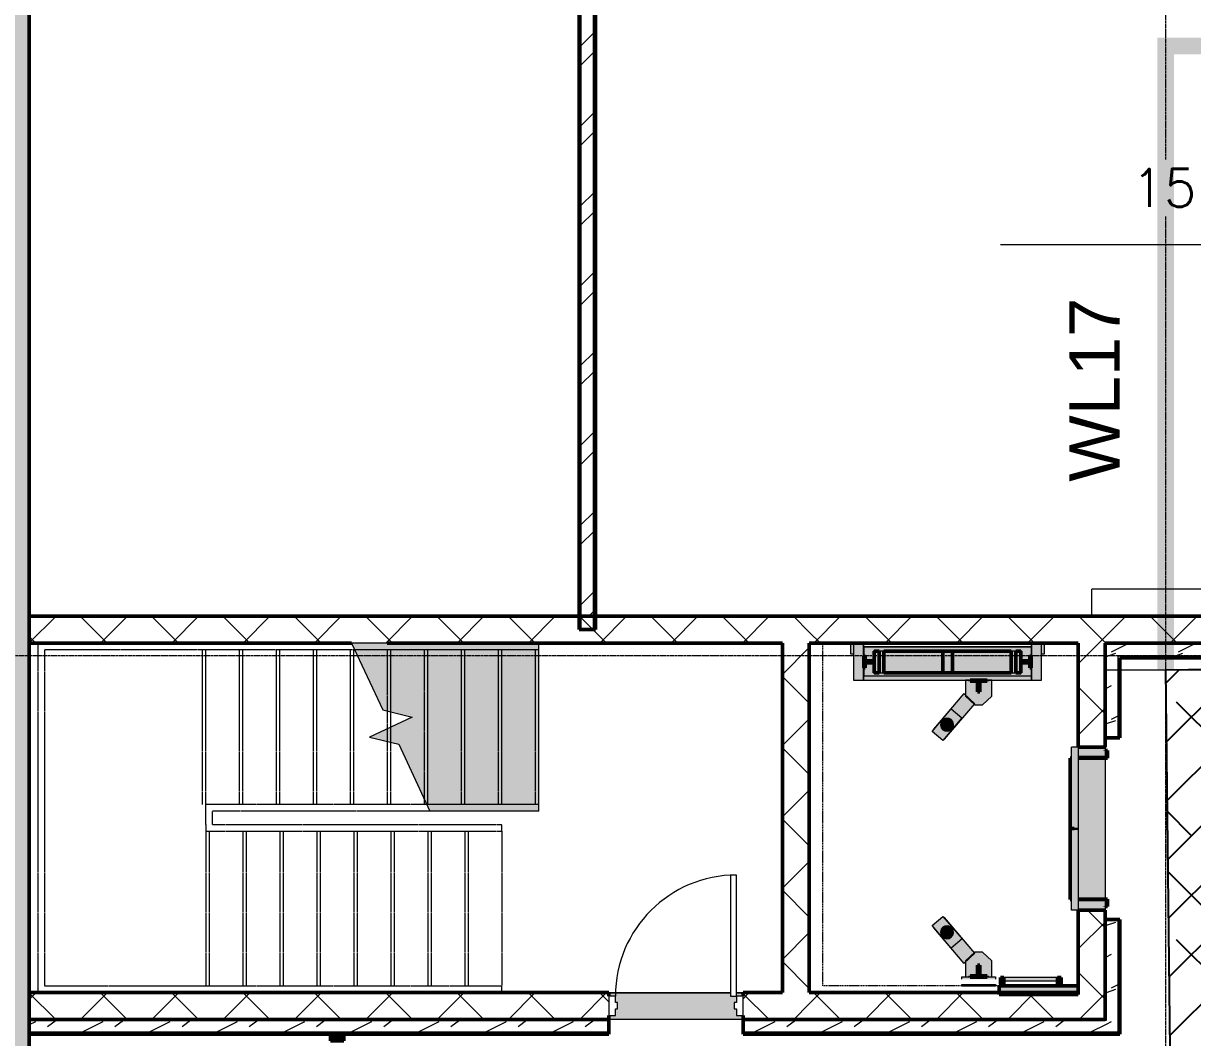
# Model space of a CAD drawing. Header units: inches. Extents: x -4294 to -464, y 9706 to 12475.
# Drawn here: x -3821.1 to -3473.3, y 11421.6 to 11723.4 of the extents above; entities that cross this region are included whole.
import ezdxf

# ---------------------------------------------------------------- set-up
doc = ezdxf.new("R2010")
doc.units = ezdxf.units.IN
doc.header["$MEASUREMENT"] = 0
for name, pattern in [('Dash', [0.25, 0.125, -0.125]), ('Grid Line 1_2_', [0.875, 0.5, -0.125, 0.125, -0.125]), ('Overhead 1_16_', [0.101562, 0.0625, -0.039062])]:
    doc.linetypes.add(name, pattern=pattern)
for name, color, linetype, lineweight in [('0-1', 7, 'Continuous', 5), ('0-3', 7, 'Continuous', 9), ('A-ANNO-DIMS', 211, 'Continuous', 9), ('A-DOOR-1', 50, 'Continuous', 20), ('A-DOOR-2', 7, 'Continuous', 9), ('A-DOOR-FRAM-1', 50, 'Continuous', 20), ('A-FLOR-1', 10, 'Continuous', 13), ('A-GENM-1', 8, 'Continuous', 9), ('A-GENM-3', 7, 'Continuous', 9), ('A-GENM-4', 160, 'Continuous', 9), ('A-GENM-5', 250, 'Continuous', 50), ('A-GENM-HDLN-1', 7, 'Dash', 9), ('A-GLAZ-CWMG', 51, 'Continuous', 9), ('A-GLAZ-CWMG-5', 51, 'Continuous', 50), ('A-WALL', 113, 'Continuous', 13), ('A-WALL-10', 113, 'Continuous', 50), ('A-WALL-3', 10, 'Continuous', 13), ('A-WALL-4', 254, 'Continuous', 5), ('A-WALL-5', 250, 'Continuous', 50), ('A-WALL-9', 113, 'Continuous', 5), ('A-WALL-PATT-3', 8, 'Continuous', 9), ('A-WALL-PATT-4', 252, 'Continuous', 9), ('A-WALL-PATT-5', 111, 'Continuous', 9), ('G-ANNO-DIMS', 111, 'Continuous', 9), ('G-IMPT', 8, 'Continuous', 9), ('G-IMPT-1', 1, 'Continuous', 9), ('I-WALL-1', 2, 'Continuous', 50), ('Q-SPCQ-1', 37, 'Continuous', 9), ('Q-SPCQ-2', 7, 'Continuous', 9), ('S-FNDN-3', 254, 'Continuous', 5), ('S-FNDN-4', 250, 'Continuous', 50), ('S-FNDN-5', 10, 'Continuous', 13), ('S-GRID-1', 1, 'Grid Line 1_2_', 9), ('S-STRS-1', 8, 'Continuous', 9), ('S-STRS-2', 55, 'Continuous', 5), ('S-STRS-5', 7, 'Continuous', 9), ('S-STRS-6', 7, 'Overhead 1_16_', 9), ('S-STRS-MBND-3', 7, 'Overhead 1_16_', 9), ('S-STRS-MBND-4', 7, 'Continuous', 9)]:
    doc.layers.add(name, color=color, linetype=linetype, lineweight=lineweight)
doc.layers.add('LOAD_HATCH', color=8, linetype='Continuous')
doc.layers.add('loads', color=1, linetype='Continuous')
doc.styles.add('Arial', font='arial.ttf', dxfattribs={"height": 22.5})
doc.styles.add('Century Gothic', font='simplex.shx', dxfattribs={"height": 11.25})
doc.dimstyles.new('OD__1_8__Tol__', dxfattribs={"dimscale": 12, "dimtxt": 11.746893, "dimasz": 1.25, "dimexe": 0.9375, "dimexo": 0.625, "dimgap": 0.15625, "dimtad": 1, "dimdec": 3, "dimrnd": 0.125, "dimzin": 3, "dimdsep": 46, "dimlunit": 4, "dimtxsty": 'Century Gothic', "dimsah": 1, "dimcen": 0.09, "dimdle": 0.9375, "dimazin": 0, "dimtfac": 1, "dimtdec": 4, "dimtix": 1, "dimtmove": 0, "dimatfit": 3, "dimfxl": 1, "dimtvp": 1, "dimtfill": 1, "dimfrac": 2, "dimtolj": 1, "dimtzin": 0, "dimarcsym": 2})
pattern_1 = [(45, (0, 0), (-10.606602, 10.606602), []), (135, (0, 0), (-10.606602, -10.606602), [])]
pattern_2 = [(0, (0, 0), (38.4, 9.6), [1.584, -27.216, 1.584, -27.216, -153.6]), (0, (0, 0), (38.4, 9.6), [-57.6, 1.584, -56.016, 1.584, -27.216, -67.2]), (0, (0, 0), (38.4, 9.6), [-144, 1.584, -17.616, 1.584, -46.416]), (120, (14.4, 4.8), (-27.513844, 28.4553755), [1.584, -27.216, 1.584, -27.216, -153.6]), (120, (14.4, 4.8), (-27.513844, 28.4553755), [-57.6, 1.584, -56.016, 1.584, -27.216, -67.2]), (120, (14.4, 4.8), (-27.513844, 28.4553755), [-144, 1.584, -17.616, 1.584, -46.416]), (240, (19.2, 24), (-10.886156, -38.0553755), [1.584, -27.216, 1.584, -27.216, -153.6]), (240, (19.2, 24), (-10.886156, -38.0553755), [-57.6, 1.584, -56.016, 1.584, -27.216, -67.2]), (240, (19.2, 24), (-10.886156, -38.0553755), [-144, 1.584, -17.616, 1.584, -46.416])]
pattern_3 = [(216.87, (3868.7207, -12098.5974), (59.9755286, 39.9843071), [9.996, -89.964]), (206.565, (3880.716, -12104.595), (-19.991807, -19.992219), [22.352, -22.352]), (198.435, (3880.716, -12114.5914), (-39.983821, -19.991955), [12.644, -50.576])]
pattern_4 = [(0, (3860.724, -12118.589), (38.4, 9.6), [1.584, -27.216, 1.584, -27.216, -153.6]), (0, (3860.724, -12118.589), (38.4, 9.6), [-57.6, 1.584, -56.016, 1.584, -27.216, -67.2]), (0, (3860.724, -12118.589), (38.4, 9.6), [-144, 1.584, -17.616, 1.584, -46.416]), (120, (3875.124, -12113.789), (-27.513844, 28.4553755), [1.584, -27.216, 1.584, -27.216, -153.6]), (120, (3875.124, -12113.789), (-27.513844, 28.4553755), [-57.6, 1.584, -56.016, 1.584, -27.216, -67.2]), (120, (3875.124, -12113.789), (-27.513844, 28.4553755), [-144, 1.584, -17.616, 1.584, -46.416]), (240, (3879.924, -12094.589), (-10.886156, -38.0553755), [1.584, -27.216, 1.584, -27.216, -153.6]), (240, (3879.924, -12094.589), (-10.886156, -38.0553755), [-57.6, 1.584, -56.016, 1.584, -27.216, -67.2]), (240, (3879.924, -12094.589), (-10.886156, -38.0553755), [-144, 1.584, -17.616, 1.584, -46.416])]

# ---------------------------------------------------------------- blocks, each defined once
blk = doc.blocks.new('HOLLOW METAL - STAIR DOOR-2008640-FLOOR PLAN - BASEMENT')
at = {"layer": 'A-DOOR-1'}
for p, q in [((18, 39.25), (16.25, 39.25)), ((16.25, 39.25), (16.25, 3.25)), ((18, 3.25), (18, 39.25)), ((16.25, 3.25), (18, 3.25))]:
    blk.add_line(p, q, dxfattribs=at)
at = {"layer": 'A-DOOR-2'}
blk.add_arc((18, 3.25), 36, 90, 180, dxfattribs=at)
at = {"layer": 'A-DOOR-FRAM-1'}
for p, q in [((-18, 3.25), (-20, 3.25)), ((-20, 3.25), (-20, -2.5)), ((-18, 1.3125), (-18, 3.25)), ((-17.375, 1.3125), (-18, 1.3125)), ((-17.375, -0.5625), (-17.375, 1.3125)), ((18, 1.3125), (17.375, 1.3125)), ((17.375, 1.3125), (17.375, -0.5625)), ((18, 3.25), (18, 1.3125)), ((20, 3.25), (18, 3.25)), ((20, -2.5), (20, 3.25)), ((-20, -2.5), (-18, -2.5)), ((-18, -2.5), (-18, -0.5625)), ((-18, -0.5625), (-17.375, -0.5625)), ((17.375, -0.5625), (18, -0.5625)), ((18, -0.5625), (18, -2.5)), ((18, -2.5), (20, -2.5))]:
    blk.add_line(p, q, dxfattribs=at)
blk = doc.blocks.new('Otis_G2S_06102019171910 - Duty_3000_Speed_150_Seismic_N_CwtLoc_L2_PitDepth_60_OpeningType_Front_CwtSafety_N_FRSAME_NPT-2125002-FLOOR PLAN - BASEMENT')
at = {"layer": 'G-IMPT'}
h = blk.add_hatch(color=256, dxfattribs=at)
h.paths.add_polyline_path([(92.16, 14.37), (92.16, 14.06), (94.66, 14.06), (94.66, 14.37), (96.1, 14.37), (96.1, 16.5), (96.72, 16.5), (96.72, 14.37), (98.16, 14.37), (98.16, 14.06), (100.82, 14.06), (100.82, 63.73), (98.16, 63.73), (98.16, 63.43), (96.72, 63.43), (96.72, 61.3), (96.1, 61.3), (96.1, 63.43), (94.66, 63.43), (94.66, 63.73), (92.16, 63.73), (92.16, 16.8)], flags=0)
h.paths.add_polyline_path([(93.18, 38.92), (93.18, 60.99), (99.64, 60.99), (99.64, 16.8), (93.18, 16.8), (93.18, 25.13)], flags=0)
for points in [[(100.82, 63.73), (100.82, 14.06), (100.94, 14.06), (100.94, 63.73)], [(93.18, 60.99), (93.18, 16.8), (99.64, 16.8), (99.64, 60.99), (96.02, 60.99)], [(6.69, 34.07), (9.75, 30.81), (20.32, 39.81), (20.21, 39.92), (13.98, 34.59), (11.25, 37.78), (17.34, 42.99), (17.26, 43.07), (7.29, 34.59)], [(73.37, 39.81), (83.93, 30.81), (86.99, 34.07), (76.43, 43.07), (76.33, 42.97), (82.45, 37.8), (79.73, 34.6), (73.46, 39.91)], [(14, 39.2), (14.09, 38.44), (14.47, 37.77), (15.07, 37.29), (15.81, 37.08), (16.57, 37.18), (17.24, 37.55), (17.72, 38.15), (17.92, 38.89), (17.83, 39.66), (17.46, 40.33), (16.85, 40.8), (16.12, 41.01), (15.35, 40.92), (14.68, 40.54), (14.21, 39.94), (14.09, 39.52)], [(75.76, 38.88), (75.97, 38.14), (76.45, 37.54), (77.12, 37.17), (77.89, 37.09), (78.63, 37.3), (79.23, 37.78), (79.6, 38.45), (79.68, 39.21), (79.47, 39.95), (78.99, 40.55), (78.32, 40.92), (77.56, 41.01), (76.82, 40.8), (76.22, 40.32), (75.85, 39.65), (75.77, 38.92)], [(2.69, 33.56), (2.69, 32.13), (2.97, 32.13), (2.97, 29.94), (6.16, 29.94), (6.16, 29.31), (2.97, 29.31), (2.97, 27.13), (2.69, 27.13), (2.69, 25.69), (7.44, 25.69), (10, 28.45), (9.99, 30.81), (9.89, 30.93), (9.75, 30.81), (7.17, 33.56), (2.97, 33.56)]]:
    blk.add_hatch(color=256, dxfattribs=at).paths.add_polyline_path(points, flags=0)
h = blk.add_hatch(color=256, dxfattribs=at)
h.paths.add_polyline_path([(11.25, 37.78), (13.98, 34.59), (20.68, 40.32), (17.92, 43.49), (12.98, 39.26)], flags=0)
h.paths.add_polyline_path([(14, 39.2), (14.21, 39.94), (14.68, 40.54), (15.35, 40.92), (16.12, 41.01), (16.85, 40.8), (17.46, 40.33), (17.83, 39.66), (17.92, 38.89), (17.72, 38.15), (17.24, 37.55), (16.57, 37.18), (15.81, 37.08), (15.07, 37.29), (14.47, 37.77), (14.09, 38.44)], flags=0)
h = blk.add_hatch(color=256, dxfattribs=at)
h.paths.add_polyline_path([(73, 40.29), (79.73, 34.6), (82.45, 37.8), (75.71, 43.5), (75.26, 42.96)], flags=0)
h.paths.add_polyline_path([(75.76, 38.88), (75.85, 39.65), (76.22, 40.32), (76.82, 40.8), (77.56, 41.01), (78.32, 40.92), (78.99, 40.55), (79.47, 39.95), (79.68, 39.21), (79.6, 38.45), (79.23, 37.78), (78.63, 37.3), (77.89, 37.09), (77.12, 37.17), (76.45, 37.54), (75.97, 38.14)], flags=0)
h = blk.add_hatch(color=256, dxfattribs=at)
h.paths.add_polyline_path([(83.68, 30.8), (83.68, 28.45), (86.24, 25.69), (90.99, 25.69), (90.96, 33.56), (86.51, 33.56), (83.93, 30.81), (83.8, 30.93), (83.69, 30.81)], flags=0)
h.paths.add_polyline_path([(87.46, 29.31), (87.46, 29.94), (90.65, 29.94), (90.65, 32.13), (90.96, 32.13), (90.96, 27.13), (90.65, 27.13), (90.65, 29.31), (88.8, 29.31)], flags=0)
at = {"layer": 'A-GENM-5'}
for p, q in [((99.63, 60.68), (93.19, 60.68)), ((93.19, 60.68), (93.19, 59.18)), ((93.19, 59.18), (99.63, 59.18)), ((99.63, 59.18), (99.63, 60.68)), ((99.63, 57.81), (93.19, 57.81)), ((93.19, 57.81), (93.19, 19.98)), ((99.63, 19.98), (99.63, 57.81)), ((99.64, 40.33), (93.18, 40.33)), ((93.18, 40.33), (93.18, 37.46)), ((99.64, 37.46), (99.64, 40.33)), ((93.18, 37.46), (99.64, 37.46)), ((93.19, 19.98), (99.63, 19.98)), ((99.63, 18.61), (93.19, 18.61)), ((93.19, 18.61), (93.19, 17.11)), ((99.63, 17.11), (99.63, 18.61)), ((93.19, 17.11), (99.63, 17.11))]:
    blk.add_line(p, q, dxfattribs=at)
at = {"layer": 'G-IMPT-1'}
for p, q in [((92.16, 63.73), (94.66, 63.73)), ((98.16, 63.73), (100.82, 63.73)), ((100.82, 14.06), (100.82, 63.73)), ((100.82, 63.73), (100.94, 63.73)), ((100.94, 63.73), (100.94, 14.06)), ((93.18, 60.99), (93.18, 16.8)), ((99.64, 60.99), (93.18, 60.99)), ((99.64, 16.8), (99.64, 60.99)), ((17.26, 43.07), (6.69, 34.07)), ((11.25, 37.78), (17.95, 43.51)), ((17.34, 42.99), (17.26, 43.07)), ((17.95, 43.51), (20.68, 40.32)), ((73, 40.29), (75.71, 43.5)), ((75.71, 43.5), (82.45, 37.8)), ((76.43, 43.07), (76.33, 42.97)), ((86.99, 34.07), (76.43, 43.07)), ((9.75, 30.81), (20.32, 39.81)), ((20.68, 40.32), (13.98, 34.59)), ((14.21, 39.94), (14, 39.2)), ((14, 39.2), (14.09, 38.44)), ((14.09, 38.44), (14.47, 37.77)), ((14.68, 40.54), (14.21, 39.94)), ((15.35, 40.92), (14.68, 40.54)), ((16.12, 41.01), (15.35, 40.92)), ((16.85, 40.8), (16.12, 41.01)), ((17.46, 40.33), (16.85, 40.8)), ((17.83, 39.66), (17.46, 40.33)), ((17.72, 38.15), (17.92, 38.89)), ((17.92, 38.89), (17.83, 39.66)), ((20.32, 39.81), (20.21, 39.92)), ((79.73, 34.6), (73, 40.29)), ((73.46, 39.91), (73.37, 39.81)), ((73.37, 39.81), (83.93, 30.81)), ((75.85, 39.65), (75.76, 38.88)), ((75.76, 38.88), (75.97, 38.14)), ((76.22, 40.32), (75.85, 39.65)), ((76.82, 40.8), (76.22, 40.32)), ((77.56, 41.01), (76.82, 40.8)), ((78.32, 40.92), (77.56, 41.01)), ((78.99, 40.55), (78.32, 40.92)), ((79.47, 39.95), (78.99, 40.55)), ((79.23, 37.78), (79.6, 38.45)), ((79.68, 39.21), (79.47, 39.95)), ((79.6, 38.45), (79.68, 39.21)), ((13.98, 34.59), (11.25, 37.78)), ((14.47, 37.77), (15.07, 37.29)), ((15.07, 37.29), (15.81, 37.08)), ((15.81, 37.08), (16.57, 37.18)), ((16.57, 37.18), (17.24, 37.55)), ((17.24, 37.55), (17.72, 38.15)), ((75.97, 38.14), (76.45, 37.54)), ((76.45, 37.54), (77.12, 37.17)), ((77.12, 37.17), (77.89, 37.09)), ((77.89, 37.09), (78.63, 37.3)), ((78.63, 37.3), (79.23, 37.78)), ((82.45, 37.8), (79.73, 34.6)), ((7.44, 33.56), (2.69, 33.56)), ((2.69, 33.56), (2.69, 32.13)), ((6.69, 34.07), (9.75, 30.81)), ((10, 30.8), (7.44, 33.56)), ((86.24, 33.56), (83.68, 30.8)), ((83.93, 30.81), (86.99, 34.07)), ((90.99, 33.56), (86.24, 33.56)), ((90.99, 25.69), (90.99, 33.56)), ((7.44, 25.69), (10, 28.45)), ((10, 28.45), (10, 30.8)), ((83.68, 30.8), (83.68, 28.45)), ((83.68, 28.45), (86.24, 25.69)), ((2.69, 27.13), (2.69, 25.69)), ((2.69, 25.69), (7.44, 25.69)), ((86.24, 25.69), (90.99, 25.69)), ((93.18, 16.8), (99.64, 16.8))]:
    blk.add_line(p, q, dxfattribs=at)
blk = doc.blocks.new('Otis_G2S_06102019171910 - Otis_G2S_06102019171910-2044336-FLOOR PLAN - BASEMENT')
at = {"layer": 'A-GENM-1'}
h = blk.add_hatch(color=256, dxfattribs=at)
h.paths.add_polyline_path([(91.02, 66.89), (91.02, 63.94), (102, 63.94), (102, 66.89), (92.16, 66.89)], flags=0)
h.paths.add_polyline_path([(91.02, 13.86), (91.02, 10.91), (102, 10.91), (102, 13.86), (92.16, 13.86)], flags=0)
h = blk.add_hatch(color=256, dxfattribs=at)
h.paths.add_polyline_path([(98.85, 66.89), (102, 66.89), (102, 67.78), (98.85, 67.78)], flags=0)
h.paths.add_polyline_path([(98.85, 10.91), (98.85, 10.02), (102, 10.02), (102, 10.91), (101.31, 10.91)], flags=0)
h = blk.add_hatch(color=256, dxfattribs=at)
h.paths.add_polyline_path([(91.02, 63.94), (91.02, 63.74), (102, 63.74), (102, 63.94), (91.7, 63.94)], flags=0)
h.paths.add_polyline_path([(91.02, 14.06), (91.02, 13.86), (102, 13.86), (102, 14.06), (92, 14.06)], flags=0)
for points in [[(91.02, 34.6), (91.02, 14.06), (92.16, 14.06), (92.16, 63.74), (91.02, 63.73), (91.02, 38.92)], [(0, 24.63), (0.38, 24.63), (0.38, 34.63), (0, 34.63)], [(2, 24.63), (2.68, 24.63), (2.68, 34.63), (2, 34.59), (2, 27.13)], [(1.49, 6.14), (2.49, 6.14), (2.49, 22.14), (1.49, 22.14)], [(25.69, 2.41), (25.69, 2), (46.69, 2), (46.69, 1.25), (46.81, 1.25), (46.81, 2.41), (46.69, 2.41)], [(46.81, 2), (46.81, 1.25), (46.94, 1.25), (46.94, 2), (67.81, 2), (67.81, 2.41), (46.81, 2.41)]]:
    blk.add_hatch(color=256, dxfattribs=at).paths.add_polyline_path(points, flags=0)
h = blk.add_hatch(color=256, dxfattribs=at)
h.paths.add_polyline_path([(94.66, 63.73), (94.66, 63.43), (96.1, 63.43), (96.1, 61.3), (96.72, 61.3), (96.72, 63.43), (98.16, 63.43), (98.16, 63.74), (94.66, 63.74)], flags=0)
h.paths.add_polyline_path([(94.66, 14.06), (98.16, 14.06), (98.16, 14.37), (96.72, 14.37), (96.72, 16.5), (96.1, 16.5), (96.1, 14.37), (94.66, 14.37), (94.66, 14.06)], flags=0)
h = blk.add_hatch(color=256, dxfattribs=at)
h.paths.add_polyline_path([(2.66, 30.81), (2.69, 27.13), (2.97, 27.13), (2.97, 29.31), (6.16, 29.31), (6.16, 29.94), (2.97, 29.94), (2.97, 32.13), (2.66, 32.13)], flags=0)
h.paths.add_polyline_path([(87.46, 29.31), (90.65, 29.31), (90.65, 27.13), (90.96, 27.13), (90.96, 32.13), (90.65, 32.13), (90.65, 29.94), (87.46, 29.94)], flags=0)
h = blk.add_hatch(color=256, dxfattribs=at)
h.paths.add_polyline_path([(0.49, 22.14), (2.49, 22.14), (2.49, 23.14), (0.49, 23.14)], flags=0)
h.paths.add_polyline_path([(0.49, 5.14), (2.49, 5.14), (2.49, 6.14), (0.49, 6.14)], flags=0)
h = blk.add_hatch(color=256, dxfattribs=at)
h.paths.add_polyline_path([(23.6, -8.34), (23.6, -8.64), (25.81, -8.64), (25.81, 0), (25.69, 0), (25.69, -8.52), (23.73, -8.52), (23.73, -8), (23.6, -8)], flags=0)
h.paths.add_polyline_path([(67.81, -8), (67.81, -8.64), (70.02, -8.64), (70.02, -8), (69.9, -8), (69.9, -8.52), (67.94, -8.52), (67.94, 0), (67.81, 0), (67.81, -5.37)], flags=0)
at = {"layer": 'A-GENM-4'}
blk.add_hatch(color=256, dxfattribs=at).paths.add_polyline_path([(-2, 0), (0, 0), (0, 23.5), (-2, 23.5)], flags=0)
at = {"layer": 'A-GENM-3'}
for p, q in [((102, 66.89), (91.02, 66.89)), ((91.02, 66.89), (91.02, 63.94)), ((102, 67.78), (98.85, 67.78)), ((98.85, 67.78), (98.85, 66.89)), ((102, 63.94), (91.02, 63.94)), ((91.02, 63.94), (91.02, 63.74)), ((91.02, 63.74), (91.02, 14.06)), ((91.02, 63.74), (102, 63.74)), ((92.16, 14.06), (92.16, 63.74)), ((0, 34.63), (0.38, 34.63)), ((0, 34.63), (0, 24.63)), ((0.38, 34.63), (0.38, 24.63)), ((2, 34.63), (2.68, 34.63)), ((2.68, 34.63), (2.68, 32.13)), ((0.38, 24.63), (0, 24.63)), ((2.68, 24.63), (2, 24.63)), ((2.68, 27.13), (2.68, 24.63)), ((1.49, 22.14), (1.49, 6.14)), ((2.49, 6.14), (2.49, 22.14)), ((91.02, 14.06), (91.02, 13.86)), ((94.66, 14.06), (91.02, 14.06)), ((102, 14.06), (98.16, 14.06)), ((91.02, 13.86), (102, 13.86)), ((91.02, 13.86), (91.02, 10.91)), ((91.02, 10.91), (102, 10.91)), ((98.85, 10.91), (98.85, 10.02)), ((98.85, 10.02), (102, 10.02))]:
    blk.add_line(p, q, dxfattribs=at)
at = {"layer": 'A-GENM-5'}
for p, q in [((98.16, 63.74), (94.66, 63.74)), ((94.66, 63.74), (94.66, 63.43)), ((94.66, 63.43), (96.1, 63.43)), ((96.1, 63.43), (96.1, 61.3)), ((96.72, 61.3), (96.72, 63.43)), ((96.72, 63.43), (98.16, 63.43)), ((98.16, 63.43), (98.16, 63.74)), ((96.1, 61.3), (96.72, 61.3)), ((2.97, 32.13), (2.66, 32.13)), ((2.66, 32.13), (2.66, 27.13)), ((2.97, 29.94), (2.97, 32.13)), ((90.96, 32.13), (90.65, 32.13)), ((90.65, 32.13), (90.65, 29.94)), ((90.96, 27.13), (90.96, 32.13)), ((6.16, 29.94), (2.97, 29.94)), ((2.97, 27.13), (2.97, 29.31)), ((2.97, 29.31), (6.16, 29.31)), ((6.16, 29.31), (6.16, 29.94)), ((90.65, 29.94), (87.46, 29.94)), ((87.46, 29.94), (87.46, 29.31)), ((87.46, 29.31), (90.65, 29.31)), ((90.65, 29.31), (90.65, 27.13)), ((2.66, 27.13), (2.97, 27.13)), ((90.65, 27.13), (90.96, 27.13)), ((0, 23.5), (-2.5, 23.5)), ((-2.5, 23.5), (-2.5, 0)), ((0, 0), (0, 23.5)), ((2.49, 23.14), (0.49, 23.14)), ((0.49, 23.14), (0.49, 22.14)), ((0.49, 22.14), (2.49, 22.14)), ((2.49, 22.14), (2.49, 23.14)), ((96.1, 14.37), (94.66, 14.37)), ((94.66, 14.37), (94.66, 14.06)), ((94.66, 14.06), (98.16, 14.06)), ((96.72, 16.5), (96.1, 16.5)), ((96.1, 16.5), (96.1, 14.37)), ((96.72, 14.37), (96.72, 16.5)), ((98.16, 14.37), (96.72, 14.37)), ((98.16, 14.06), (98.16, 14.37)), ((2.49, 6.14), (0.49, 6.14)), ((0.49, 6.14), (0.49, 5.14)), ((0.49, 5.14), (2.49, 5.14)), ((2.49, 5.14), (2.49, 6.14)), ((46.81, 2.41), (25.69, 2.41)), ((25.69, 2.41), (25.69, 2)), ((46.69, 1.25), (46.81, 1.25)), ((67.81, 2.41), (46.81, 2.41)), ((46.81, 2.41), (46.81, 1.25)), ((46.81, 1.25), (46.81, 2.41)), ((46.81, 1.25), (46.94, 1.25)), ((67.81, 2), (67.81, 2.41)), ((-2.5, 0), (0, 0)), ((25.69, 0), (25.69, -8.52)), ((25.81, -8.64), (25.81, 0)), ((67.81, 0), (67.81, -8.64)), ((67.94, -8.52), (67.94, 0)), ((23.73, -8), (23.6, -8)), ((23.6, -8), (23.6, -8.64)), ((23.6, -8.64), (25.81, -8.64)), ((23.73, -8.52), (23.73, -8)), ((25.69, -8.52), (23.73, -8.52)), ((67.81, -8.64), (70.02, -8.64)), ((69.9, -8.52), (67.94, -8.52)), ((70.02, -8), (69.9, -8)), ((69.9, -8), (69.9, -8.52)), ((70.02, -8.64), (70.02, -8))]:
    blk.add_line(p, q, dxfattribs=at)
at = {"layer": 'A-GENM-HDLN-1'}
for p, q in [((0, 0), (0, 75.98)), ((0, 75.98), (102, 75.98)), ((102, 75.98), (102, 0)), ((102, 0), (0, 0))]:
    blk.add_line(p, q, dxfattribs=at)
blk.add_blockref('Otis_G2S_06102019171910 - Duty_3000_Speed_150_Seismic_N_CwtLoc_L2_PitDepth_60_OpeningType_Front_CwtSafety_N_FRSAME_NPT-2125002-FLOOR PLAN - BASEMENT', (0, 0))
blk = doc.blocks.new('Elevator Door-Center - 48_ x 84_-2010369-FLOOR PLAN - BASEMENT')
at = {"layer": 'Q-SPCQ-1'}
for points in [[(-4.03, -4), (-28.15, -4), (-28.15, -6), (-4.03, -6)], [(20.35, -4), (-3.78, -4), (-3.78, -6), (20.35, -6)]]:
    blk.add_hatch(color=256, dxfattribs=at).paths.add_polyline_path(points, flags=0)
at = {"layer": 'Q-SPCQ-2'}
for p, q in [((-28.15, -4), (-4.03, -4)), ((-28.15, -4), (-28.15, -6)), ((-4.03, -6), (-28.15, -6)), ((-4.03, -6), (-4.03, -4)), ((-3.78, -4), (20.35, -4)), ((-3.78, -6), (-3.78, -4)), ((20.35, -6), (-3.78, -6)), ((20.35, -4), (20.35, -6))]:
    blk.add_line(p, q, dxfattribs=at)
blk = doc.blocks.new('CTR - 1st Phase -Stairs _ Elevators_rvt-1-FLOOR PLAN - BASEMENT')
at = {"layer": 'A-WALL-4'}
h = blk.add_hatch(color=256, dxfattribs=at)
h.paths.add_polyline_path([(-3645, 11426.99), (-3607, 11426.99), (-3607, 11428.24), (-3609, 11428.24), (-3609, 11430.18), (-3609.62, 11430.18), (-3609.62, 11432.05), (-3609, 11432.05), (-3609, 11433.99), (-3610.75, 11433.99), (-3610.75, 11434.99), (-3647, 11434.99), (-3647, 11433.99), (-3645, 11433.99), (-3645, 11432.05), (-3644.37, 11432.05), (-3644.37, 11430.18), (-3645, 11430.18), (-3645, 11428.24), (-3647, 11428.24), (-3647, 11426.99)], flags=0)
h.paths.add_polyline_path([(-3609, 11433.99), (-3607, 11433.99), (-3607, 11434.99), (-3609, 11434.99)], flags=0)
at = {"layer": 'A-WALL-PATT-4'}
h = blk.add_hatch(dxfattribs=at)
h.set_pattern_fill('FP_32', color=256, style=0, pattern_type=2)
h.set_pattern_definition(pattern_1)
h.paths.add_polyline_path([(-3812.96, 11538.99), (-3595.32, 11538.99), (-3595.32, 11546.99), (-3819.32, 11546.99), (-3819.32, 11538.99), (-3813.32, 11538.99)], flags=0)
h = blk.add_hatch(dxfattribs=at)
h.set_pattern_fill('FP_32', color=256, style=0, pattern_type=2)
h.set_pattern_definition(pattern_1)
h.paths.add_polyline_path([(-3587.32, 11426.99), (-3587.32, 11546.99), (-3595.32, 11546.99), (-3595.32, 11426.99)], flags=0)
h = blk.add_hatch(dxfattribs=at)
h.set_pattern_fill('FP_32', color=256, style=0, pattern_type=2)
h.set_pattern_definition(pattern_1)
h.paths.add_polyline_path([(-3587.32, 11538.99), (-3503.32, 11538.99), (-3503.32, 11546.99), (-3587.32, 11546.99), (-3587.32, 11542.99)], flags=0)
h = blk.add_hatch(dxfattribs=at)
h.set_pattern_fill('FP_32', color=256, style=0, pattern_type=2)
h.set_pattern_definition(pattern_1)
h.paths.add_polyline_path([(-3503.32, 11538.99), (-3204.37, 11538.99), (-3204.37, 11546.99), (-3356.44, 11546.99), (-3356.44, 11542.99), (-3437.3, 11542.99), (-3437.3, 11546.99), (-3503.32, 11546.99), (-3503.32, 11539.1)], flags=0)
h = blk.add_hatch(dxfattribs=at)
h.set_pattern_fill('FP_32', color=256, style=0, pattern_type=2)
h.set_pattern_definition(pattern_1)
h.paths.add_polyline_path([(-3499.32, 11426.99), (-3499.32, 11459.55), (-3507.32, 11459.55), (-3507.32, 11426.99), (-3504.89, 11426.99)], flags=0)
h.paths.add_polyline_path([(-3504.89, 11508.05), (-3499.32, 11508.05), (-3499.32, 11538.99), (-3507.32, 11538.99), (-3507.32, 11508.05)], flags=0)
h = blk.add_hatch(dxfattribs=at)
h.set_pattern_fill('FP_32', color=256, style=0, pattern_type=2)
h.set_pattern_definition(pattern_1)
h.paths.add_polyline_path([(-3813.02, 11426.99), (-3647, 11426.99), (-3647, 11434.99), (-3819.32, 11434.99), (-3819.32, 11426.99), (-3813.32, 11426.99)], flags=0)
h.paths.add_polyline_path([(-3595.32, 11426.99), (-3595.32, 11434.99), (-3607, 11434.99), (-3607, 11426.99), (-3601.08, 11426.99)], flags=0)
h = blk.add_hatch(dxfattribs=at)
h.set_pattern_fill('FP_32', color=256, style=0, pattern_type=2)
h.set_pattern_definition(pattern_1)
h.paths.add_polyline_path([(-3507.32, 11426.99), (-3507.32, 11434.99), (-3587.32, 11434.99), (-3587.32, 11426.99), (-3560.02, 11426.99)], flags=0)
at = {"layer": 'S-FNDN-3'}
h = blk.add_hatch(color=256, dxfattribs=at)
h.paths.add_polyline_path([(-3501.93, 11459.55), (-3499.32, 11459.55), (-3499.32, 11462.68), (-3507.32, 11462.68), (-3507.32, 11459.55), (-3503.32, 11459.55)], flags=0)
h.paths.add_polyline_path([(-3499.32, 11462.8), (-3499.32, 11504.8), (-3507.32, 11504.8), (-3507.32, 11462.8), (-3503.32, 11462.8)], flags=0)
h.paths.add_polyline_path([(-3507.32, 11504.93), (-3499.32, 11504.93), (-3499.32, 11508.05), (-3507.32, 11508.05), (-3507.32, 11505.76)], flags=0)
at = {"layer": 'S-STRS-1'}
blk.add_hatch(color=256, dxfattribs=at).paths.add_polyline_path([(-3678.81, 11536.99), (-3667.81, 11536.99), (-3667.81, 11538.99), (-3723.47, 11538.99), (-3722.54, 11536.99), (-3689.81, 11536.99)], flags=0)
at = {"layer": 'S-STRS-2'}
h = blk.add_hatch(color=256, dxfattribs=at)
h.paths.add_polyline_path([(-3711.81, 11509.47), (-3711.81, 11513.99), (-3718.18, 11511.02)], flags=0)
h.paths.add_polyline_path([(-3711.81, 11518.51), (-3711.81, 11536.99), (-3722.54, 11536.99), (-3714.19, 11519.09)], flags=0)
for points in [[(-3700.81, 11490.99), (-3700.81, 11536.99), (-3711.81, 11536.99), (-3711.81, 11518.51), (-3705.44, 11516.96), (-3711.81, 11513.99), (-3711.81, 11509.47), (-3709.43, 11508.89), (-3701.09, 11490.99)], [(-3700.81, 11490.99), (-3689.81, 11490.99), (-3689.81, 11536.99), (-3700.81, 11536.99), (-3700.81, 11508.89)], [(-3678.81, 11490.99), (-3678.81, 11536.99), (-3689.81, 11536.99), (-3689.81, 11490.99)], [(-3667.81, 11490.99), (-3667.81, 11536.99), (-3678.81, 11536.99), (-3678.81, 11490.99), (-3670.28, 11490.99)], [(-3670.28, 11488.99), (-3667.81, 11488.99), (-3667.81, 11490.99), (-3701.09, 11490.99), (-3700.15, 11488.99), (-3678.81, 11488.99)]]:
    blk.add_hatch(color=256, dxfattribs=at).paths.add_polyline_path(points, flags=0)
at = {"layer": 'A-WALL-3'}
for p, q in [((-3647, 11434.99), (-3610.75, 11434.99)), ((-3609, 11434.99), (-3607, 11434.99)), ((-3607, 11426.99), (-3647, 11426.99))]:
    blk.add_line(p, q, dxfattribs=at)
at = {"layer": 'A-WALL-5'}
for p, q in [((-3595.32, 11546.99), (-3819.32, 11546.99)), ((-3819.32, 11546.99), (-3819.32, 11538.99)), ((-3587.32, 11546.99), (-3595.32, 11546.99)), ((-3503.32, 11546.99), (-3587.32, 11546.99)), ((-3204.37, 11546.99), (-3503.32, 11546.99)), ((-3819.32, 11538.99), (-3723.47, 11538.99)), ((-3712.92, 11538.99), (-3595.32, 11538.99)), ((-3595.32, 11538.99), (-3595.32, 11434.99)), ((-3587.32, 11434.99), (-3587.32, 11538.99)), ((-3587.32, 11538.99), (-3507.32, 11538.99)), ((-3507.32, 11538.99), (-3507.32, 11508.05)), ((-3499.32, 11538.99), (-3204.37, 11538.99)), ((-3499.32, 11508.05), (-3499.32, 11538.99)), ((-3507.32, 11508.05), (-3499.32, 11508.05)), ((-3499.32, 11459.55), (-3507.32, 11459.55)), ((-3507.32, 11459.55), (-3507.32, 11434.99)), ((-3499.32, 11426.99), (-3499.32, 11459.55)), ((-3647, 11434.99), (-3819.32, 11434.99)), ((-3819.32, 11434.99), (-3819.32, 11426.99)), ((-3647, 11433.99), (-3647, 11434.99)), ((-3595.32, 11434.99), (-3607, 11434.99)), ((-3607, 11434.99), (-3607, 11433.99)), ((-3507.32, 11434.99), (-3587.32, 11434.99)), ((-3647, 11426.99), (-3647, 11428.24)), ((-3607, 11428.24), (-3607, 11426.99)), ((-3819.32, 11426.99), (-3647, 11426.99)), ((-3607, 11426.99), (-3595.32, 11426.99)), ((-3595.32, 11426.99), (-3587.32, 11426.99)), ((-3587.32, 11426.99), (-3507.32, 11426.99)), ((-3507.32, 11426.99), (-3499.32, 11426.99))]:
    blk.add_line(p, q, dxfattribs=at)
at = {"layer": 'S-FNDN-5'}
for p, q in [((-3503.32, 11546.99), (-3503.32, 11554.99)), ((-3437.3, 11554.99), (-3503.32, 11554.99)), ((-3499.32, 11530.99), (-3402.93, 11530.99)), ((-3499.32, 11508.05), (-3499.32, 11507.01)), ((-3499.32, 11506.89), (-3499.32, 11504.92)), ((-3499.32, 11504.8), (-3499.32, 11462.79)), ((-3507.32, 11483.68), (-3507.32, 11483.93)), ((-3499.32, 11462.68), (-3499.32, 11460.71)), ((-3499.32, 11460.59), (-3499.32, 11459.55))]:
    blk.add_line(p, q, dxfattribs=at)
at = {"layer": 'S-STRS-5'}
for p, q in [((-3712.92, 11538.99), (-3723.47, 11538.99)), ((-3667.81, 11536.99), (-3667.81, 11538.99)), ((-3711.81, 11536.99), (-3722.54, 11536.99)), ((-3700.81, 11536.99), (-3711.81, 11536.99)), ((-3711.81, 11518.51), (-3711.81, 11536.99)), ((-3689.81, 11536.99), (-3700.81, 11536.99)), ((-3700.81, 11490.99), (-3700.81, 11536.99)), ((-3678.81, 11536.99), (-3689.81, 11536.99)), ((-3689.81, 11490.99), (-3689.81, 11536.99)), ((-3667.81, 11536.99), (-3678.81, 11536.99)), ((-3678.81, 11490.99), (-3678.81, 11536.99)), ((-3667.81, 11490.99), (-3667.81, 11536.99)), ((-3711.81, 11509.47), (-3711.81, 11513.99)), ((-3700.81, 11490.99), (-3701.09, 11490.99)), ((-3689.81, 11490.99), (-3700.81, 11490.99)), ((-3678.81, 11490.99), (-3689.81, 11490.99)), ((-3667.81, 11490.99), (-3678.81, 11490.99)), ((-3667.81, 11488.99), (-3667.81, 11490.99)), ((-3667.81, 11488.99), (-3700.15, 11488.99))]:
    blk.add_line(p, q, dxfattribs=at)
at = {"layer": 'S-STRS-6'}
for p, q in [((-3712.81, 11518.75), (-3712.81, 11536.99)), ((-3701.81, 11492.54), (-3701.81, 11536.99)), ((-3690.81, 11490.99), (-3690.81, 11536.99)), ((-3679.81, 11490.99), (-3679.81, 11536.99)), ((-3668.81, 11490.99), (-3668.81, 11536.99)), ((-3712.81, 11509.71), (-3712.81, 11513.52))]:
    blk.add_line(p, q, dxfattribs=at)
at = {"layer": 'S-STRS-MBND-3'}
for p, q in [((-3816.81, 11538.99), (-3816.81, 11434.99)), ((-3769.04, 11538.99), (-3816.81, 11538.99)), ((-3723.47, 11538.99), (-3769.04, 11538.99)), ((-3814.81, 11536.99), (-3814.81, 11436.99)), ((-3769.04, 11536.99), (-3814.81, 11536.99)), ((-3722.54, 11536.99), (-3769.04, 11536.99)), ((-3767.81, 11490.99), (-3767.81, 11536.99)), ((-3766.81, 11490.99), (-3766.81, 11536.99)), ((-3756.81, 11490.99), (-3756.81, 11536.99)), ((-3755.81, 11490.99), (-3755.81, 11536.99)), ((-3745.81, 11490.99), (-3745.81, 11536.99)), ((-3744.81, 11490.99), (-3744.81, 11536.99)), ((-3734.81, 11490.99), (-3734.81, 11536.99)), ((-3733.81, 11490.99), (-3733.81, 11536.99)), ((-3723.81, 11490.99), (-3723.81, 11536.99)), ((-3722.81, 11490.99), (-3722.81, 11536.99)), ((-3712.81, 11513.52), (-3712.81, 11518.75)), ((-3711.81, 11513.99), (-3711.81, 11518.51)), ((-3712.81, 11490.99), (-3712.81, 11509.71)), ((-3711.81, 11490.99), (-3711.81, 11509.47)), ((-3764.81, 11490.99), (-3766.81, 11490.99)), ((-3766.81, 11484.99), (-3766.81, 11490.99)), ((-3764.81, 11490.99), (-3766.81, 11490.99)), ((-3701.09, 11490.99), (-3764.81, 11490.99)), ((-3701.81, 11490.99), (-3701.81, 11492.54)), ((-3764.81, 11484.99), (-3764.81, 11488.99)), ((-3700.15, 11488.99), (-3764.81, 11488.99)), ((-3766.81, 11484.99), (-3766.81, 11482.99)), ((-3766.81, 11482.99), (-3678.81, 11482.99)), ((-3766.81, 11482.99), (-3766.81, 11436.99)), ((-3765.81, 11482.99), (-3765.81, 11436.99)), ((-3764.81, 11484.99), (-3678.81, 11484.99)), ((-3755.81, 11482.99), (-3755.81, 11436.99)), ((-3754.81, 11482.99), (-3754.81, 11436.99)), ((-3744.81, 11482.99), (-3744.81, 11436.99)), ((-3743.81, 11482.99), (-3743.81, 11436.99)), ((-3733.81, 11482.99), (-3733.81, 11436.99)), ((-3732.81, 11482.99), (-3732.81, 11436.99)), ((-3722.81, 11482.99), (-3722.81, 11436.99)), ((-3721.81, 11482.99), (-3721.81, 11436.99)), ((-3711.81, 11482.99), (-3711.81, 11436.99)), ((-3710.81, 11482.99), (-3710.81, 11436.99)), ((-3700.81, 11482.99), (-3700.81, 11436.99)), ((-3699.81, 11482.99), (-3699.81, 11436.99)), ((-3689.81, 11482.99), (-3689.81, 11436.99)), ((-3688.81, 11482.99), (-3688.81, 11436.99)), ((-3678.81, 11482.99), (-3678.81, 11484.99)), ((-3678.81, 11482.99), (-3678.81, 11436.99)), ((-3816.81, 11434.99), (-3775.59, 11434.99)), ((-3814.81, 11436.99), (-3775.59, 11436.99)), ((-3775.59, 11436.99), (-3678.81, 11436.99)), ((-3775.59, 11434.99), (-3678.81, 11434.99)), ((-3678.81, 11434.99), (-3678.81, 11436.99))]:
    blk.add_line(p, q, dxfattribs=at)
at = {"layer": 'S-STRS-MBND-4'}
for p, q in [((-3723.47, 11538.99), (-3714.19, 11519.09)), ((-3714.19, 11519.09), (-3705.44, 11516.96)), ((-3705.44, 11516.96), (-3718.18, 11511.02)), ((-3718.18, 11511.02), (-3709.43, 11508.89)), ((-3709.43, 11508.89), (-3700.15, 11488.99))]:
    blk.add_line(p, q, dxfattribs=at)
at = {"layer": '0-3'}
for name, p, rotation in [('Otis_G2S_06102019171910 - Otis_G2S_06102019171910-2044336-FLOOR PLAN - BASEMENT', (-3507.32, 11436.99), 90.0000000000184), ('Elevator Door-Center - 48_ x 84_-2010369-FLOOR PLAN - BASEMENT', (-3503.32, 11479.9), 270.0000000000186)]:
    blk.add_blockref(name, p, dxfattribs=dict(at, rotation=rotation))
blk.add_blockref('HOLLOW METAL - STAIR DOOR-2008640-FLOOR PLAN - BASEMENT', (-3627, 11430.74), dxfattribs=at)
blk = doc.blocks.new('DIMBLOCK13-FLOOR PLAN - BASEMENT')
at = {"layer": 'A-ANNO-DIMS', "color": 0, "lineweight": -2}
for p, q in [((-3826.82, 12089.19), (-4049.61, 12089.19)), ((-4038.36, 12074.19), (-4038.36, 9904.19)), ((-3826.82, 9889.19), (-4049.61, 9889.19))]:
    blk.add_line(p, q, dxfattribs=at)
at = {"layer": 'A-ANNO-DIMS', "color": 0}
for points in [[(-4035.86, 12074.19), (-4040.86, 12074.19), (-4038.36, 12089.19)], [(-4040.86, 9904.19), (-4035.86, 9904.19), (-4038.36, 9889.19)]]:
    blk.add_solid(points, dxfattribs=at)
at = {"layer": 'Defpoints', "color": 0}
for p in [(-3819.32, 12089.19), (-4038.36, 9889.19), (-3819.32, 9889.19)]:
    blk.add_point(p, dxfattribs=at)
at = {"layer": 'A-ANNO-DIMS', "color": 0, "insert": (-4048.8, 10989.19), "char_height": 11.25, "attachment_point": 5, "rotation": 90, "style": 'Century Gothic', "bg_fill": 3, "box_fill_scale": 1.25, "bg_fill_color": 257, "bg_fill_transparency": 0}
blk.add_mtext('\\A1;183\'-4" [55880.00]', dxfattribs=at)
blk = doc.blocks.new('Rectangular Mullion - 2_ x 4_ rectangular-2030642-FLOOR PLAN - 1ST FLOOR')
at = {"layer": 'A-GLAZ-CWMG'}
blk.add_hatch(color=256, dxfattribs=at).paths.add_polyline_path([(0, -2), (-2, -2), (-2, 2), (0, 2), (0, -0.5)], flags=0)
at = {"layer": 'A-GLAZ-CWMG-5'}
for p, q in [((-2, 2), (0, 2)), ((-2, -2), (-2, 2)), ((0, 2), (0, -2)), ((0, -2), (-2, -2))]:
    blk.add_line(p, q, dxfattribs=at)
blk = doc.blocks.new('_Oblique')
at = {"color": 0, "linetype": 'ByBlock', "lineweight": -2}
blk.add_line((-0.5, -0.5), (0.5, 0.5), dxfattribs=at)
blk = doc.blocks.new('*D249')
at = {"layer": 'A-ANNO-DIMS', "color": 0, "lineweight": -2}
for p, q in [((-4038.48, 11415.74), (-4038.48, 11558.24)), ((-3826.82, 11546.99), (-4049.73, 11546.99)), ((-3830.32, 11426.99), (-4049.73, 11426.99))]:
    blk.add_line(p, q, dxfattribs=at)
at = {"layer": 'Defpoints', "color": 0}
for p in [(-4038.48, 11546.99), (-3819.32, 11546.99), (-3822.82, 11426.99)]:
    blk.add_point(p, dxfattribs=at)
at = {"layer": 'A-ANNO-DIMS', "color": 0, "lineweight": -2, "xscale": 15, "yscale": 15, "zscale": 15}
for p, rotation in [((-4038.48, 11546.99), 90), ((-4038.48, 11426.99), 270)]:
    blk.add_blockref('_Oblique', p, dxfattribs=dict(at, rotation=rotation))
at = {"layer": 'A-ANNO-DIMS', "color": 0, "insert": (-4047.06, 11486.99), "char_height": 11.25, "attachment_point": 5, "rotation": 90, "style": 'Century Gothic', "bg_fill": 3, "box_fill_scale": 1.25, "bg_fill_color": 257, "bg_fill_transparency": 0}
blk.add_mtext('\\A1;10\'-0"', dxfattribs=at)
blk = doc.blocks.new('*D250')
at = {"layer": 'A-ANNO-DIMS', "color": 0, "lineweight": -2}
for p, q in [((-4038.48, 11535.74), (-4038.48, 11790.24)), ((-3756.41, 11778.99), (-4049.73, 11778.99)), ((-3826.82, 11546.99), (-4049.73, 11546.99))]:
    blk.add_line(p, q, dxfattribs=at)
at = {"layer": 'Defpoints', "color": 0}
for p in [(-4038.48, 11778.99), (-3748.91, 11778.99), (-3819.32, 11546.99)]:
    blk.add_point(p, dxfattribs=at)
at = {"layer": 'A-ANNO-DIMS', "color": 0, "lineweight": -2, "xscale": 15, "yscale": 15, "zscale": 15}
for p, rotation in [((-4038.48, 11778.99), 89.9999999999999), ((-4038.48, 11546.99), 269.9999999999999)]:
    blk.add_blockref('_Oblique', p, dxfattribs=dict(at, rotation=rotation))
at = {"layer": 'A-ANNO-DIMS', "color": 0, "insert": (-4047.06, 11662.99), "char_height": 11.25, "attachment_point": 5, "rotation": 90, "style": 'Century Gothic', "bg_fill": 3, "box_fill_scale": 1.25, "bg_fill_color": 257, "bg_fill_transparency": 0}
blk.add_mtext('\\A1;19\'-4"', dxfattribs=at)
blk = doc.blocks.new('zw$4457')
at = {"layer": 'A-WALL'}
blk.add_hatch(color=256, dxfattribs=at).paths.add_polyline_path([(361.525, -579.85), (656.6, -579.8475), (656.6, -579.6), (361.4, -579.6), (361.4, -579.85)], flags=0)
at = {"layer": 'A-WALL-9'}
h = blk.add_hatch(color=256, dxfattribs=at)
h.paths.add_polyline_path([(361.5614, -691.85), (361.65, -691.85), (361.65, -661.789), (361.4, -661.789), (361.4, -691.85), (361.5527, -691.85)], flags=0)
h.paths.add_polyline_path([(361.65, -607.789), (361.65, -579.85), (361.4, -579.85), (361.4, -607.789)], flags=0)
h = blk.add_hatch(color=256, dxfattribs=at)
h.paths.add_polyline_path([(41.4, -691.85), (213.725, -691.85), (213.725, -691.6), (41.4, -691.6)], flags=0)
h.paths.add_polyline_path([(361.065, -691.85), (361.4, -691.85), (361.4, -691.6), (253.725, -691.6), (253.725, -691.85), (358.406, -691.85)], flags=0)
at = {"layer": 'A-WALL-PATT-5'}
h = blk.add_hatch(dxfattribs=at)
h.set_pattern_fill('FP_7', color=256, style=0, pattern_type=2)
h.set_pattern_definition(pattern_3)
h.paths.add_polyline_path([(648.35, -583.35), (660.1, -583.312), (660.1, -579.85), (361.65, -579.85), (361.65, -583.35), (646.4744, -583.35)], flags=0)
h = blk.add_hatch(dxfattribs=at)
h.set_pattern_fill('FP_7', color=256, style=0, pattern_type=2)
h.set_pattern_definition(pattern_3)
h.paths.add_polyline_path([(365.15, -695.35), (365.15, -661.789), (361.65, -661.789), (361.65, -695.35), (364.0206, -695.35)], flags=0)
h.paths.add_polyline_path([(365.15, -607.789), (365.15, -583.35), (361.65, -583.35), (361.65, -607.789)], flags=0)
h = blk.add_hatch(dxfattribs=at)
h.set_pattern_fill('FP_3', color=256, style=0, pattern_type=2)
h.set_pattern_definition(pattern_4)
h.paths.add_polyline_path([(652.9713, -583.975), (660.725, -583.9306), (660.725, -583.35), (365.15, -583.35), (365.15, -583.975), (648.35, -583.975)], flags=0)
h = blk.add_hatch(dxfattribs=at)
h.set_pattern_fill('FP_7', color=256, style=0, pattern_type=2)
h.set_pattern_definition(pattern_3)
h.paths.add_polyline_path([(213.725, -695.35), (213.725, -691.85), (41.4, -691.85), (41.4, -695.35), (190.4354, -695.35)], flags=0)
h.paths.add_polyline_path([(355.8222, -695.35), (361.65, -695.3485), (361.65, -691.85), (253.725, -691.85), (253.725, -695.35), (328.2577, -695.35)], flags=0)
h = blk.add_hatch(dxfattribs=at)
h.set_pattern_fill('FP_3', color=256, style=0, pattern_type=2)
h.set_pattern_definition(pattern_4)
h.paths.add_polyline_path([(41.4, -695.975), (213.725, -695.975), (213.725, -695.35), (41.4, -695.35)], flags=0)
h.paths.add_polyline_path([(361.4, -695.975), (365.15, -695.975), (365.15, -695.35), (253.725, -695.35), (253.725, -695.975), (360.4824, -695.975)], flags=0)
at = {"layer": 'A-WALL'}
for p, q in [((361.65, -579.85), (361.65, -607.789)), ((361.65, -579.85), (656.6, -579.85)), ((365.15, -583.35), (365.15, -607.789)), ((365.15, -583.35), (660.1, -583.35)), ((361.65, -661.789), (361.65, -691.85)), ((365.15, -661.789), (365.15, -695.35)), ((213.725, -691.85), (41.4, -691.85)), ((361.65, -691.85), (253.725, -691.85)), ((213.725, -695.35), (41.4, -695.35)), ((365.15, -695.35), (253.725, -695.35))]:
    blk.add_line(p, q, dxfattribs=at)
at = {"layer": 'A-WALL-10'}
for p, q in [((361.4, -579.6), (361.4, -607.789)), ((656.35, -579.6), (361.4, -579.6)), ((365.775, -607.789), (365.775, -583.975)), ((365.775, -583.975), (660.725, -583.975)), ((361.4, -607.789), (365.775, -607.789)), ((365.775, -661.789), (361.4, -661.789)), ((361.4, -661.789), (361.4, -691.6)), ((365.775, -695.975), (365.775, -661.789)), ((213.725, -691.6), (41.4, -691.6)), ((41.4, -691.6), (41.4, -695.975)), ((213.725, -695.975), (213.725, -691.6)), ((361.4, -691.6), (253.725, -691.6)), ((253.725, -691.6), (253.725, -695.975)), ((41.4, -695.975), (213.725, -695.975)), ((253.725, -695.975), (365.775, -695.975))]:
    blk.add_line(p, q, dxfattribs=at)
at = {"layer": 'G-ANNO-DIMS'}
blk.add_line((330.2265, -461.0218), (450.2265, -461.0218), dxfattribs=at)
at = {"layer": 'A-GLAZ-CWMG', "extrusion": (0, 0, -1), "rotation": 90.00000000000092}
blk.add_blockref('Rectangular Mullion - 2_ x 4_ rectangular-2030642-FLOOR PLAN - 1ST FLOOR', (-133, -695.975), dxfattribs=at)
at = {"layer": 'G-ANNO-DIMS', "insert": (369.2591, -438.5426), "char_height": 11.25, "width": 50.321886, "attachment_point": 1, "line_spacing_factor": 0.984502, "style": 'Century Gothic', "bg_fill": 3, "box_fill_scale": 1.25, "bg_fill_color": 256, "bg_fill_true_color": 13158600, "bg_fill_transparency": 0}
blk.add_mtext('15.0%', dxfattribs=at)
at = {"layer": 'A-ANNO-DIMS'}
dim = blk.add_linear_dim(base=(-177.7606, -571.6), p1=(37.9, -691.6), p2=(41.4, -571.6), angle=90, dimstyle='OD__1_8__Tol__', override={"dimpost": '<>', "dimfxl": 120.051031}, dxfattribs=at)
dim.commit()
dim.dimension.update_dxf_attribs({"geometry": '*D249', "text_midpoint": (-186.332, -631.6), "insert": (3860.7237, -12118.5894)})
dim = blk.add_linear_dim(base=(-177.7606, -339.6), p1=(41.4, -571.6), p2=(111.8125, -339.6), angle=90, dimstyle='OD__1_8__Tol__', override={"dimpost": '<>', "dimfxl": 242.44983}, dxfattribs=at)
dim.commit()
dim.dimension.update_dxf_attribs({"geometry": '*D250', "text_midpoint": (-186.332, -455.6), "insert": (3860.7237, -12118.5894)})

msp = doc.modelspace()

# ---------------------------------------------------------------- hatches: boundary and pattern name
at = {"layer": 'A-WALL-PATT-3'}
h = msp.add_hatch(dxfattribs=at)
h.set_pattern_fill('FP_1', color=256, style=0, pattern_type=2)
h.set_pattern_definition([(50, (0, 0), (34.4287, -3.01202), [3.6, -39.6]), (355, (0, 0), (-6.6596, 36.10481), [2.88, -31.68]), (100.451, (2.87, -0.25), (27.76876, 33.0931), [3.06, -33.655]), (46.184, (0, 9.6), (51.22752, -7.94535), [5.4, -59.4]), (96.636, (4.27, 8.94), (44.86319, 46.7577), [4.589, -50.482]), (351.184, (0, 9.6), (44.86417, 46.75745), [4.32, -47.52]), (21, (4.8, 7.2), (28.65176, -19.325734), [3.6, -39.6]), (326, (4.8, 7.2), (11.67934, 34.80662), [2.88, -31.68]), (71.451, (7.188, 5.59), (40.33096, 15.48132), [3.06, -33.655]), (37.5, (0, 0), (0.583112, 15.978979), [1.584, -29.712, 1.584, -30.576, -31.8]), (37.5, (0, 0), (0.583112, 15.978979), [-63.456, 1.584, -30.216]), (7.5, (0, 0), (12.62689, 18.932107), [1.584, -16.752, 1.584, -28.992, -12.12]), (7.5, (0, 0), (12.62689, 18.932107), [-48.912, 1.584, -10.536]), (327.5, (-10.704, 0), (25.622992, -1.082799), [1.584, -10.416, 1.584, -35.856, -49.68]), (327.5, (-10.704, 0), (25.622992, -1.082799), [-49.44, 1.584, -48.096]), (317.5, (-15.504, 0), (27.99243, 4.80496), [1.584, -14.016, 1.584, -23.28, -35.28]), (317.5, (-15.504, 0), (27.99243, 4.80496), [-40.464, 1.584, -33.696])])
h.paths.add_polyline_path([(-3829.3237, 9891.1894), (-3825.3237, 9895.1895), (-3819.3237, 9895.1895), (-3819.3237, 12083.1892), (-3825.3237, 12083.1892), (-3829.3237, 12084.6052), (-3829.3237, 11487.7202), (-3825.3237, 11319.5398), (-3829.3237, 11323.1537), (-3829.3237, 10563.0045), (-3825.3237, 10564.8955), (-3825.3237, 10408.5286), (-3829.3237, 10410.1336), (-3829.3016, 10399.2155), (-3825.3237, 10399.8362), (-3829.3237, 10393.2783), (-3829.3237, 10140.6135), (-3825.3237, 10141.8765), (-3825.3237, 9896.1248), (-3829.3237, 9897.7155), (-3829.3237, 9895.1895)], flags=0)
at = {"layer": 'A-WALL-PATT-5'}
h = msp.add_hatch(dxfattribs=at)
h.set_pattern_fill('FP_34', color=256, style=0, pattern_type=2)
h.set_pattern_definition(pattern_2)
h.paths.add_polyline_path([(-3655.146, 11546.9894), (-3655.146, 11770.9894), (-3655.771, 11770.9894), (-3655.771, 11546.9894)], flags=0)
h = msp.add_hatch(dxfattribs=at)
h.set_pattern_fill('FP_35', color=256, style=0, pattern_type=2)
h.set_pattern_definition([(45, (0, 0), (-11.879394, 11.879394), []), (45, (0, 18), (-11.879394, 11.879394), [])])
h.paths.add_polyline_path([(-3655.146, 11546.9894), (-3651.521, 11546.9894), (-3651.521, 11770.9894), (-3655.146, 11770.9894), (-3655.146, 11598.1079)], flags=0)
h = msp.add_hatch(dxfattribs=at)
h.set_pattern_fill('FP_34', color=256, style=0, pattern_type=2)
h.set_pattern_definition(pattern_2)
h.paths.add_polyline_path([(-3651.521, 11546.9894), (-3650.896, 11546.9894), (-3650.896, 11770.9894), (-3651.521, 11770.9894), (-3651.521, 11587.7751)], flags=0)

# ---------------------------------------------------------------- linework, layer by layer
at = {"layer": 'A-FLOR-1'}
for p, q in [((-3499.3237, 11508.0504), (-3499.3237, 11507.0114)), ((-3499.3237, 11506.8864), (-3499.3237, 11504.9186)), ((-3499.3237, 11504.8004), (-3499.3237, 11462.7919)), ((-3499.3237, 11462.6754), (-3499.3237, 11460.7145)), ((-3499.3237, 11460.5895), (-3499.3237, 11459.5504)), ((-3646.9987, 11434.9894), (-3610.7487, 11434.9894)), ((-3608.9987, 11434.9894), (-3606.9987, 11434.9894)), ((-3606.9987, 11426.9894), (-3646.9987, 11426.9894))]:
    msp.add_line(p, q, dxfattribs=at)
at = {"layer": 'A-WALL'}
for p, q in [((-3655.146, 11542.9894), (-3655.146, 11777.1769)), ((-3651.521, 11542.9894), (-3651.521, 11777.1769))]:
    msp.add_line(p, q, dxfattribs=at)
at = {"layer": 'I-WALL-1'}
for p, q in [((-3655.771, 11777.1769), (-3655.771, 11542.9894)), ((-3650.896, 11542.9894), (-3650.896, 11777.1769)), ((-3655.771, 11542.9894), (-3650.896, 11542.9894))]:
    msp.add_line(p, q, dxfattribs=at)
at = {"layer": 'S-FNDN-4'}
msp.add_line((-3819.3237, 9901.1894), (-3819.3237, 12077.1894), dxfattribs=at)
at = {"layer": 'S-GRID-1'}
for p, q in [((-3481.3237, 9836.1797), (-3481.3237, 12413.7371)), ((-464.451, 11535.1894), (-4232.1914, 11535.1894))]:
    msp.add_line(p, q, dxfattribs=at)

# ---------------------------------------------------------------- block references
at = {"layer": '0-1'}
msp.add_blockref('CTR - 1st Phase -Stairs _ Elevators_rvt-1-FLOOR PLAN - BASEMENT', (0, 0), dxfattribs=at)

# ---------------------------------------------------------------- next in the draw order: dimensions: what is measured, and where the dimension line sits
at = {"layer": 'A-ANNO-DIMS'}
dim = msp.add_linear_dim(base=(-4038.3569, 9889.1894), p1=(-3819.3237, 12089.1894), p2=(-3819.3237, 9889.1894), angle=90, dimstyle='OD__1_8__Tol__', override={"dimpost": '<>', "dimfxl": 2200}, dxfattribs=at)
dim.commit()
dim.dimension.update_dxf_attribs({"geometry": 'DIMBLOCK13-FLOOR PLAN - BASEMENT', "text_midpoint": (-4048.8033, 10989.1894)})

# ---------------------------------------------------------------- next in the draw order: block references
msp.add_blockref('zw$4457', (-3860.7237, 12118.5894))

# ---------------------------------------------------------------- next in the draw order: hatches: boundary and pattern name
at = {"layer": 'LOAD_HATCH'}
h = msp.add_hatch(dxfattribs=at)
h.set_pattern_fill('ANSI38', color=256, scale=100, style=0)
h.paths.add_polyline_path([(-2509.5206, 11717.2644), (-2509.5206, 11650), (-2650.5237, 11649.3394), (-2650.5237, 11628.3894), (-2718.7237, 11628.3894), (-2778.9237, 11628.3894), (-2778.9237, 11649.3394), (-3139.1237, 11648.3394), (-3140.1237, 11473.5394), (-3371.8737, 11473.7894), (-3371.8737, 11277.2894), (-3401.0487, 11277.2894), (-3408.9237, 10449.4394), (-2503.6999, 10449.4394), (-2509.5206, 10381.5144), (-3072.9237, 10382.1394), (-3418.5237, 10382.7894), (-3481.3237, 10382.7894), (-3477.9737, 10412.7894), (-3477.9737, 11244.3894), (-3481.3237, 11530.9894), (-3199.9987, 11535.1894), (-3199.9987, 11783.3644), (-3744.5362, 11783.3644), (-3744.5362, 11847.1894), (-3140.1237, 11834.1519), (-3140.1237, 11716.6394), (-2509.5206, 11716.6394)])

# ---------------------------------------------------------------- next in the draw order: linework, layer by layer
msp.add_lwpolyline([(-3477.9737, 10412.7894), (-3477.9737, 11244.3894), (-3481.3237, 11530.9894), (-3199.9987, 11535.1894), (-3199.9987, 11783.3644), (-3744.5362, 11783.3644), (-3744.5362, 11847.1894), (-3140.1237, 11834.1519), (-3140.1237, 11716.6394), (-2509.5206, 11716.6394), (-2509.5206, 11717.2644), (-2509.5206, 11650), (-2650.5237, 11649.3394), (-2650.5237, 11628.3894), (-2718.7237, 11628.3894), (-2778.9237, 11628.3894), (-2778.9237, 11649.3394), (-3139.1237, 11648.3394), (-3140.1237, 11473.5394), (-3371.8737, 11473.7894), (-3371.8737, 11277.2894), (-3401.0487, 11277.2894), (-3408.9237, 10449.4394)], dxfattribs=at)
at = {"layer": 'loads', "color": 4, "const_width": 5}
msp.add_lwpolyline([(-3200.6237, 11716.6394), (-3481.3237, 11716.6394), (-3481.3237, 11530.9894)], dxfattribs=at)

# ---------------------------------------------------------------- next in the draw order: texts
at = {"layer": 'loads', "insert": (-3510, 11587), "char_height": 15, "width": 29.92125, "attachment_point": 1, "rotation": 90, "style": 'Arial'}
msp.add_mtext('WL17', dxfattribs=at)

doc.saveas('drawing.dxf')
